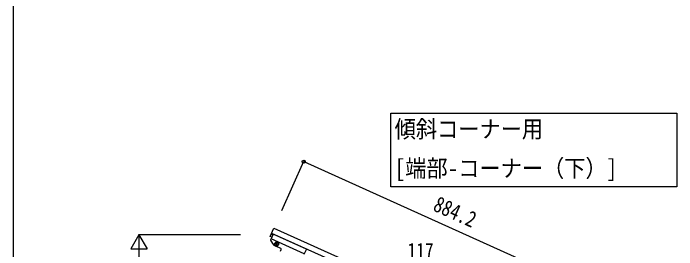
# Model space of a CAD drawing. Units: millimetres, scale not verified. Extents: x -4143 to 4140, y -2900 to 2898.
# Drawn here: x 60 to 1881, y -634 to 15 of the extents above; entities that cross this region are included whole.
import ezdxf
from ezdxf.enums import TextEntityAlignment as Align

# ---------------------------------------------------------------- set-up
doc = ezdxf.new("R2010")
doc.units = ezdxf.units.MM
doc.header["$LTSCALE"] = 10
doc.layers.add('0-3_YKK_A1', color=4, linetype='Continuous')
doc.layers.add('0-4_YKK_D', color=6, linetype='Continuous')
doc.styles.add('ＭＳ ゴシック', font='')
doc.styles.get('ＭＳ ゴシック').set_extended_font_data('MS Gothic')

msp = doc.modelspace()

# ---------------------------------------------------------------- linework, layer by layer
at = {"layer": '0-3_YKK_A1'}
for p, q in [((59.92, 2847.5), (59.92, -2452.5)), ((764.95, -597.15), (775.21, -574.35)), ((775.21, -574.35), (1581.55, -937.24)), ((769.54, -599.21), (764.95, -597.15)), ((773.25, -590.98), (766.55, -605.86)), ((772, -593.74), (767.41, -591.68)), ((769.05, -588.03), (1575.39, -950.92)), ((864.44, -632.02), (773.25, -590.98)), ((858.69, -644.78), (767.5, -603.74)), ((781.95, -616.85), (781.08, -616.45)), ((784.19, -618.91), (785.06, -619.3)), ((794.54, -630.17), (780.4, -623.8)), ((793.49, -637.37), (795.54, -632.81)), ((864.44, -632.02), (857.74, -646.9))]:
    msp.add_line(p, q, dxfattribs=at)
msp.add_lwpolyline([(1881.15, -258.48), (1881.15, -461.03), (1096.59, -461.03), (1096.59, -258.48)], close=True, dxfattribs=at)
for points in [[(781.08, -616.45), (780.69, -617.33), (781.56, -617.72)], [(782.04, -618.99), (781.65, -619.87), (782.52, -620.26), (782.92, -619.39)], [(784.1, -616.76), (784.49, -615.89), (783.62, -615.49), (783.22, -616.37)], [(785.06, -619.3), (785.46, -618.42), (784.58, -618.03)]]:
    msp.add_lwpolyline(points, dxfattribs=at)
msp.add_circle((783.07, -617.88), 5.3, dxfattribs=at)
for centre, radius, start, end in [((768.37, -606.68), 2, 155.77, 194.26995), ((790.66, -601.01), 25, 194.26995, 245.77), ((781.17, -618.6), 0.96, 335.77, 65.77), ((782.35, -615.97), 0.96, 245.77, 335.77), ((783.79, -619.78), 0.96, 65.77, 155.77), ((784.98, -617.16), 0.96, 155.77, 245.77), ((793.72, -631.99), 2, 335.77, 65.77)]:
    msp.add_arc(centre, radius, start, end, dxfattribs=at)
at = {"layer": '0-4_YKK_D'}
for p, q in [((796.94, -526.08), (857.72, -391.03)), ((857.3, -391.94), (1663.64, -754.83)), ((404.89, -592.5), (382.39, -631.47)), ((683.75, -592.5), (403.89, -592.5)), ((404.89, -592.5), (427.39, -631.47)), ((404.89, -592.5), (404.89, -670.44)), ((382.39, -631.47), (427.39, -631.47))]:
    msp.add_line(p, q, dxfattribs=at)
msp.add_circle((857.3, -391.94), 4.25, dxfattribs=at)

# ---------------------------------------------------------------- texts
at = {"layer": '0-3_YKK_A1', "style": 'ＭＳ ゴシック', "width": 0.9}
for s, p in [('傾斜コーナー用', (1106.82, -340.3)), ('[端部-コーナー（下）]', (1106.82, -448.09))]:
    msp.add_text(s, height=47.42, dxfattribs=at).set_placement(p, align=Align.BOTTOM_LEFT)
at = {"layer": '0-4_YKK_D', "style": 'ＭＳ ゴシック', "width": 0.8}
msp.add_text('884.2', height=43.99, rotation=335.77, dxfattribs=at).set_placement((1204.04, -537.02), align=Align.BOTTOM_LEFT)
msp.add_text('117', height=43.99, dxfattribs=at).set_placement((1141.99, -672.12), align=Align.BOTTOM_LEFT)

doc.saveas('drawing.dxf')
